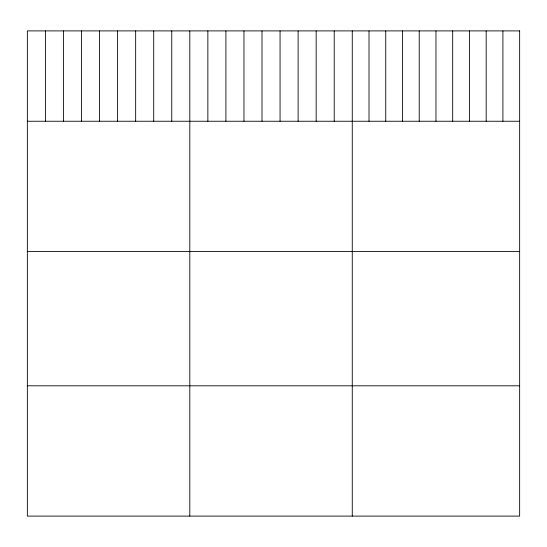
<?xml version="1.0" encoding="UTF-8"?>
<svg xmlns="http://www.w3.org/2000/svg" width="547" height="547" viewBox="0 0 547 547"><rect width="100%" height="100%" fill="white"/><g stroke="black" fill="none" stroke-linecap="round" stroke-linejoin="round"><path stroke-width="0.82" d="M27.35 121.243L519.65 121.243M27.35 251.545L519.65 251.545M27.35 385.799L519.65 385.799M502.912 30.899L502.912 121.243M486.174 30.899L486.174 121.243M469.435 30.899L469.435 121.243M452.697 30.899L452.697 121.243M435.959 30.899L435.959 121.243M419.221 30.899L419.221 121.243M402.483 30.899L402.483 121.243M385.744 30.899L385.744 121.243M369.006 30.899L369.006 121.243M352.268 30.899L352.268 516.101M334.217 30.899L334.217 121.243M316.166 30.899L316.166 121.243M298.115 30.899L298.115 121.243M280.064 30.899L280.064 121.243M262.013 30.899L262.013 121.243M243.962 30.899L243.962 121.243M225.911 30.899L225.911 121.243M207.86 30.899L207.86 121.243M189.809 30.899L189.809 516.101M171.758 30.899L171.758 121.243M153.707 30.899L153.707 121.243M135.656 30.899L135.656 121.243M117.605 30.899L117.605 121.243M99.554 30.899L99.554 121.243M81.503 30.899L81.503 121.243M63.452 30.899L63.452 121.243M45.401 30.899L45.401 121.243M519.65 30.899L27.35 30.899L27.35 516.101L519.65 516.101L519.65 30.899"/></g></svg>
